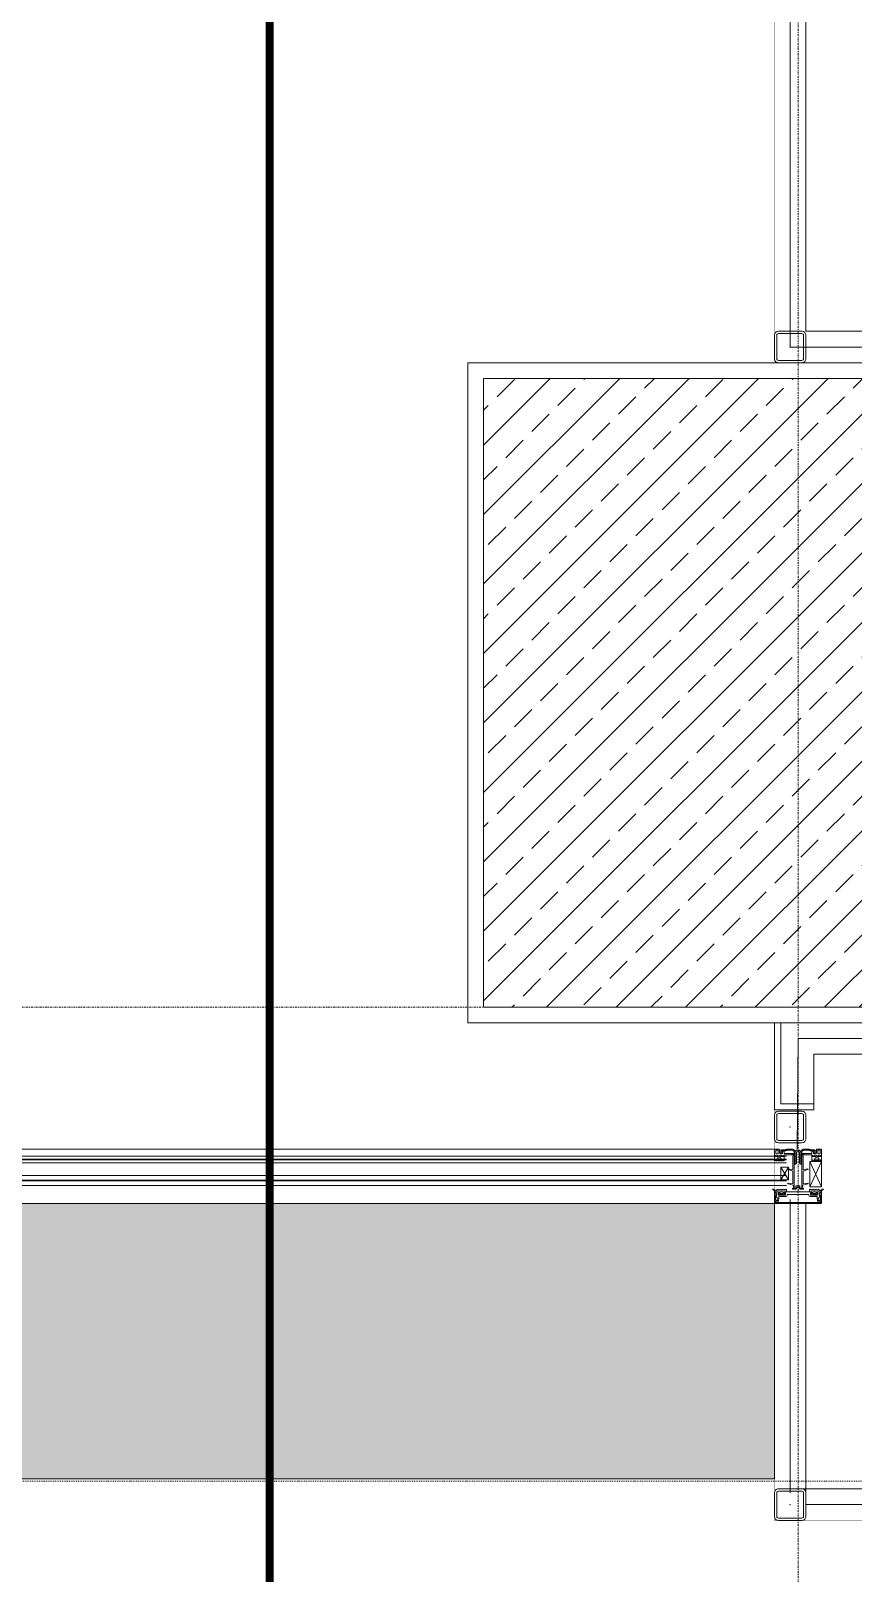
# Model space of a CAD drawing. Extents: x -1439 to 23780, y -1362 to 4476.
# Drawn here: x 3224.9 to 3329.5, y 273 to 469.2 of the extents above; entities that cross this region are included whole.
import ezdxf

# ---------------------------------------------------------------- set-up
doc = ezdxf.new("R2010")
doc.units = 0
doc.header["$MEASUREMENT"] = 0
for name, pattern in [('Audi$0$DASHDOT2', [0.5, 0.25, -0.125, 0, -0.125]), ('Audi$0$DOT2', [0.125, 0, -0.125]), ('Audi$0$HIDDEN2', [4.7625, 3.175, -1.5875])]:
    doc.linetypes.add(name, pattern=pattern)
doc.layers.get('0').update_dxf_attribs({"color": 9, "lineweight": 9})
for name, color, linetype, lineweight in [('Audi$0$01', 8, 'Continuous', 9), ('Audi$0$06D', 8, 'Continuous', 9), ('Audi$0$09', 8, 'Continuous', 9), ('Audi$0$09W', 8, 'Continuous', 9), ('Audi$0$10', 8, 'Continuous', 9), ('Audi$0$14', 8, 'Continuous', 9), ('Audi$0$15', 8, 'Continuous', 9), ('Audi$0$20', 8, 'Audi$0$DOT2', 9), ('Audi$0$21', 8, 'Continuous', 9), ('Audi$0$24', 8, 'Audi$0$DASHDOT2', 9), ('Audi$0$33', 8, 'Audi$0$BATTING', 9)]:
    doc.layers.add(name, color=color, linetype=linetype, lineweight=lineweight)
doc.linetypes.add('Audi$0$BATTING', pattern='A,0.0001,-0.1,[134,ltypeshp.shx,S=0.1,R=0,X=-0.1,Y=0],-0.2,[134,ltypeshp.shx,S=0.1,R=180,X=0.1,Y=0],-0.1', length=0.4001)

# ---------------------------------------------------------------- blocks, each defined once
blk = doc.blocks.new('Audi$0$p-kolon_80x80')
at = {"layer": 'Audi$0$09W'}
h = blk.add_hatch(dxfattribs=at)
h.set_pattern_fill('ANSI33', color=256, scale=25, style=0)
h.set_pattern_definition([(45, (-1222.5, -385), (-4.419417, 4.419417), []), (45, (-1218.0806, -385), (-4.419417, 4.419417), [3.125, -1.5625])])
h.paths.add_polyline_path([(-40, -40), (40, -40), (40, 40), (-40, 40)])
blk.add_lwpolyline([(-40, -40), (40, -40), (40, 40), (-40, 40)], close=True)
blk = doc.blocks.new('Audi$0$Prf-40x40')
for points in [[(1.5, -2), (-1.5, -2, -0.414214), (-2, -1.5), (-2, 1.5, -0.414214), (-1.5, 2), (1.5, 2, -0.414214), (2, 1.5), (2, -1.5, -0.414214)], [(1.5, -1.7), (-1.5, -1.7, -0.414214), (-1.7, -1.5), (-1.7, 1.5, -0.414214), (-1.5, 1.7), (1.5, 1.7, -0.414214), (1.7, 1.5), (1.7, -1.5, -0.414214)]]:
    blk.add_lwpolyline(points, format="xyb", close=True)
at = {"color": 252}
blk.add_point((0, 0), dxfattribs=at)
blk = doc.blocks.new('Audi$0$p-profil_bitis')
for p, q in [((-1.5, 2.16), (-3, 5.37)), ((-3, 2.16), (-1.5, 5.37)), ((1.2, 3.05), (2.2, 4.65)), ((2.2, 3.05), (1.2, 4.65))]:
    blk.add_line(p, q)
for points in [[(-2.9, 6.02), (-2.89, 6.01), (-2.88, 6), (-2.88, 6), (-2.87, 6), (-2.48, 6), (-2.47, 6), (-2.46, 6), (-2.46, 6.01), (-2.45, 6.02), (-2.43, 6.06), (-2.41, 6.08), (-2.4, 6.09), (-2.38, 6.09), (-2.37, 6.1), (-2.35, 6.09), (-2.33, 6.09), (-2.32, 6.08), (-2.3, 6.06), (-2.28, 6.01), (-2.27, 6.01), (-2.27, 6), (-2.26, 6), (-2.25, 6), (-1.76, 6), (-1.76, 5.49), (-1.76, 5.48), (-1.77, 5.47), (-1.77, 5.46), (-1.78, 5.46), (-1.79, 5.45), (-1.8, 5.45), (-1.81, 5.45), (-1.82, 5.46), (-1.83, 5.46), (-1.84, 5.47), (-1.89, 5.55), (-1.89, 5.56), (-1.9, 5.57), (-1.9, 5.57), (-1.91, 5.57), (-1.92, 5.57), (-1.93, 5.57), (-1.93, 5.56), (-1.94, 5.55), (-1.99, 5.46), (-1.99, 5.46), (-2, 5.46), (-2, 5.45), (-2.01, 5.45), (-2.02, 5.45), (-2.1, 5.45), (-2.11, 5.45), (-2.12, 5.45), (-2.12, 5.46), (-2.13, 5.46), (-2.13, 5.47), (-2.13, 5.47), (-2.14, 5.48), (-2.14, 5.5), (-2.23, 5.45), (-2.54, 5.45), (-2.62, 5.5), (-2.62, 5.48), (-2.63, 5.47), (-2.63, 5.46), (-2.63, 5.46), (-2.64, 5.45), (-2.65, 5.45), (-2.65, 5.45), (-2.74, 5.45), (-2.75, 5.45), (-2.76, 5.45), (-2.76, 5.46), (-2.77, 5.46), (-2.77, 5.46), (-2.82, 5.55), (-2.83, 5.56), (-2.83, 5.57), (-2.84, 5.57), (-2.85, 5.57), (-2.86, 5.57), (-2.86, 5.57), (-2.87, 5.56), (-2.87, 5.55), (-2.92, 5.47), (-2.93, 5.46), (-2.94, 5.46), (-2.95, 5.45), (-2.96, 5.45), (-2.97, 5.45), (-2.98, 5.46), (-2.99, 5.46), (-2.99, 5.47), (-3, 5.48), (-3, 5.49), (-3, 6.92), (-3, 6.93), (-3, 6.93), (-2.99, 6.94), (-2.99, 6.95), (-2.98, 6.95), (-2.97, 6.95), (-2.37, 6.95), (-2.36, 6.95), (-2.35, 6.95), (-2.35, 6.94), (-2.34, 6.93), (-2.34, 6.93), (-2.34, 6.92), (-2.34, 6.47), (-2.34, 6.44), (-2.32, 6.41), (-2.3, 6.38), (-2.28, 6.37), (-2.25, 6.35), (-2.22, 6.35), (-2.04, 6.35), (-2.03, 6.35), (-2.02, 6.35), (-2.01, 6.36), (-2, 6.37), (-1.99, 6.38), (-1.99, 6.39), (-1.99, 6.4), (-1.99, 6.54), (-2.05, 6.54), (-2.06, 6.54), (-2.08, 6.55), (-2.09, 6.55), (-2.09, 6.56), (-2.1, 6.58), (-2.1, 6.59), (-2.1, 6.6), (-2.1, 6.62), (-2.09, 6.63), (-2.08, 6.65), (-2.07, 6.66), (-2.05, 6.67), (-2.04, 6.68), (-2.02, 6.68), (-1.79, 6.68), (-1.78, 6.68), (-1.78, 6.68), (-1.77, 6.67), (-1.76, 6.66), (-1.76, 6.66), (-1.76, 6.65), (-1.76, 6.4), (-0.65, 6.4), (-0.62, 6.4), (-0.58, 6.39), (-0.56, 6.37), (-0.53, 6.35), (-0.51, 6.32), (-0.5, 6.28), (-0.5, 6.25), (-0.5, 2.04), (-0.5, 2.01), (-0.49, 1.99), (-0.47, 1.96), (-0.45, 1.94), (-0.42, 1.93), (-0.39, 1.92), (-0.36, 1.92), (-0.33, 1.93), (-0.31, 1.94), (-0.29, 1.96), (-0.27, 1.99), (-0.26, 2.01), (-0.25, 2.04), (-0.25, 2.25), (-0.25, 2.26), (-0.25, 2.26), (-0.25, 2.27), (-0.24, 2.28), (-0.23, 2.28), (-0.23, 2.28), (0.22, 2.28), (0.23, 2.28), (0.24, 2.28), (0.25, 2.27), (0.25, 2.26), (0.25, 2.26), (0.26, 2.25), (0.26, 2.04), (0.26, 2.01), (0.27, 1.99), (0.29, 1.96), (0.31, 1.94), (0.33, 1.93), (0.36, 1.92), (0.39, 1.92), (0.42, 1.93), (0.45, 1.94), (0.47, 1.96), (0.49, 1.99), (0.5, 2.01), (0.5, 2.04), (0.5, 6.25), (0.51, 6.29), (0.52, 6.33), (0.54, 6.36), (0.58, 6.38), (0.61, 6.4), (0.65, 6.4), (1.76, 6.4), (1.76, 6.65), (1.76, 6.66), (1.76, 6.66), (1.77, 6.67), (1.77, 6.67), (1.78, 6.68), (1.78, 6.68), (1.79, 6.68), (2.02, 6.68), (2.04, 6.68), (2.06, 6.67), (2.08, 6.66), (2.09, 6.64), (2.1, 6.62), (2.1, 6.6), (2.1, 6.59), (2.1, 6.58), (2.1, 6.57), (2.09, 6.56), (2.08, 6.55), (2.07, 6.54), (2.06, 6.54), (2.05, 6.54), (1.99, 6.54), (1.99, 6.4), (1.99, 6.39), (1.99, 6.38), (2, 6.37), (2.01, 6.36), (2.02, 6.35), (2.03, 6.35), (2.04, 6.35), (2.22, 6.35), (2.25, 6.35), (2.28, 6.37), (2.3, 6.38), (2.32, 6.41), (2.34, 6.44), (2.34, 6.47), (2.34, 6.92), (2.34, 6.93), (2.34, 6.93), (2.35, 6.94), (2.35, 6.95), (2.36, 6.95), (2.37, 6.95), (2.97, 6.95), (2.98, 6.95), (2.98, 6.95), (2.99, 6.94), (2.99, 6.94), (3, 6.93), (3, 6.93), (3, 6.92), (3, 5.49), (3, 5.48), (3, 5.47), (2.99, 5.46), (2.98, 5.46), (2.97, 5.45), (2.96, 5.45), (2.96, 5.45), (2.95, 5.45), (2.94, 5.46), (2.93, 5.46), (2.92, 5.47), (2.87, 5.55), (2.87, 5.56), (2.86, 5.57), (2.86, 5.57), (2.85, 5.57), (2.84, 5.57), (2.83, 5.57), (2.83, 5.56), (2.82, 5.55), (2.77, 5.46), (2.77, 5.46), (2.76, 5.46), (2.76, 5.45), (2.75, 5.45), (2.74, 5.45), (2.65, 5.45), (2.65, 5.45), (2.64, 5.45), (2.63, 5.46), (2.63, 5.46), (2.63, 5.47), (2.62, 5.48), (2.62, 5.5), (2.53, 5.45), (2.22, 5.45), (2.13, 5.5), (2.13, 5.48), (2.13, 5.47), (2.13, 5.47), (2.13, 5.46), (2.12, 5.46), (2.12, 5.45), (2.11, 5.45), (2.1, 5.45), (2.02, 5.45), (2.01, 5.45), (2, 5.45), (1.99, 5.46), (1.99, 5.46), (1.94, 5.55), (1.93, 5.56), (1.93, 5.57), (1.92, 5.57), (1.91, 5.57), (1.9, 5.57), (1.9, 5.57), (1.89, 5.56), (1.89, 5.55), (1.84, 5.47), (1.83, 5.46), (1.82, 5.46), (1.81, 5.45), (1.8, 5.45), (1.79, 5.45), (1.78, 5.46), (1.77, 5.46), (1.77, 5.47), (1.76, 5.48), (1.76, 5.49), (1.76, 6), (2.25, 6), (2.26, 6), (2.26, 6), (2.27, 6.01), (2.27, 6.01), (2.28, 6.01), (2.3, 6.06), (2.31, 6.07), (2.33, 6.09), (2.34, 6.09), (2.36, 6.1), (2.37, 6.1), (2.39, 6.09), (2.4, 6.09), (2.42, 6.07), (2.43, 6.06), (2.45, 6.02), (2.46, 6.01), (2.46, 6), (2.47, 6), (2.48, 6), (2.87, 6), (2.88, 6), (2.88, 6), (2.89, 6.01), (2.9, 6.02), (2.9, 6.02), (2.9, 6.03), (2.9, 6.04), (2.9, 6.05), (2.87, 6.1), (2.86, 6.11), (2.85, 6.11), (2.84, 6.12), (2.83, 6.12), (2.82, 6.12), (2.81, 6.12), (2.8, 6.11), (2.79, 6.11), (2.78, 6.1), (2.74, 6.02), (2.73, 6.01), (2.72, 6.01), (2.72, 6), (2.71, 6), (2.7, 6), (2.69, 6.01), (2.69, 6.01), (2.68, 6.02), (2.64, 6.1), (2.63, 6.11), (2.62, 6.11), (2.61, 6.12), (2.6, 6.12), (2.59, 6.12), (2.58, 6.12), (2.57, 6.11), (2.56, 6.11), (2.55, 6.1), (2.51, 6.02), (2.5, 6.01), (2.5, 6.01), (2.49, 6), (2.48, 6), (2.48, 6), (2.47, 6), (2.46, 6.01), (2.46, 6.01), (2.45, 6.02), (2.41, 6.1), (2.4, 6.11), (2.39, 6.11), (2.38, 6.12), (2.37, 6.12), (2.36, 6.12), (2.35, 6.12), (2.34, 6.11), (2.33, 6.11), (2.32, 6.1), (2.28, 6.02), (2.27, 6.01), (2.26, 6.01), (2.26, 6), (2.25, 6), (2.24, 6), (2.24, 6.01), (2.23, 6.01), (2.22, 6.02), (2.18, 6.1), (2.17, 6.11), (2.16, 6.11), (2.15, 6.12), (2.14, 6.12), (2.13, 6.12), (2.12, 6.12), (2.11, 6.11), (2.1, 6.11), (2.09, 6.1), (2.05, 6.02), (2.04, 6.01), (2.03, 6.01), (2.03, 6), (2.02, 6), (2.01, 6), (2.01, 6.01), (2, 6.01), (1.99, 6.02), (1.95, 6.1), (1.94, 6.11), (1.93, 6.11), (1.92, 6.12), (1.91, 6.12), (1.9, 6.12), (1.89, 6.12), (1.88, 6.11), (1.87, 6.11), (1.86, 6.1), (1.82, 6.02), (1.81, 6.01), (1.81, 6.01), (1.8, 6), (1.79, 6), (1.78, 6), (1.77, 6.01), (1.77, 6.01), (1.76, 6.02), (1.76, 6.02), (1.76, 6.03), (1.76, 6.17), (1.76, 6.18), (1.76, 6.19), (1.75, 6.19), (1.74, 6.2), (1.74, 6.2), (1.73, 6.2), (0.8, 6.2), (0.8, 6.23), (0.79, 6.25), (0.77, 6.27), (0.76, 6.28), (0.73, 6.3), (0.71, 6.3), (0.68, 6.3), (0.66, 6.29), (0.64, 6.28), (0.62, 6.26), (0.61, 6.24), (0.6, 6.22), (0.6, 6.2), (0.6, 6.17), (0.61, 6.15), (0.63, 6.13), (0.65, 6.12), (0.65, 4.3), (1.25, 4.41), (1.26, 4.41), (1.27, 4.4), (1.28, 4.4), (1.29, 4.39), (1.3, 4.38), (1.3, 4.38), (1.3, 4.37), (1.3, 4.36), (1.29, 4.35), (1.29, 4.34), (1.28, 4.33), (1.27, 4.33), (0.65, 4.15), (0.65, 2.51), (1.25, 2.62), (1.26, 2.62), (1.27, 2.61), (1.28, 2.61), (1.29, 2.6), (1.3, 2.59), (1.3, 2.59), (1.3, 2.58), (1.3, 2.57), (1.29, 2.56), (1.29, 2.55), (1.28, 2.54), (1.27, 2.54), (0.64, 2.36), (0.62, 2.35), (0.6, 2.33), (0.59, 2.32), (0.58, 2.3), (0.58, 2.28), (0.58, 1.97), (0.7, 1.97), (0.7, 1.83), (0.26, 1.83), (0.14, 1.95), (0.14, 2.05), (0.14, 2.06), (0.14, 2.06), (0.13, 2.07), (0.13, 2.07), (0.12, 2.08), (0.12, 2.08), (0.11, 2.08), (-0.11, 2.08), (-0.12, 2.08), (-0.12, 2.08), (-0.13, 2.07), (-0.13, 2.07), (-0.14, 2.06), (-0.14, 2.06), (-0.14, 2.05), (-0.14, 1.95), (-0.26, 1.83), (-0.7, 1.83), (-0.7, 1.97), (-0.58, 1.97), (-0.58, 2.28), (-0.58, 2.3), (-0.59, 2.32), (-0.6, 2.34), (-0.62, 2.35), (-0.64, 2.36), (-1.27, 2.54), (-1.28, 2.54), (-1.29, 2.55), (-1.29, 2.56), (-1.3, 2.57), (-1.3, 2.58), (-1.3, 2.59), (-1.3, 2.59), (-1.29, 2.6), (-1.28, 2.61), (-1.27, 2.61), (-1.26, 2.62), (-1.25, 2.62), (-0.65, 2.51), (-0.65, 4.15), (-1.27, 4.33), (-1.28, 4.33), (-1.29, 4.34), (-1.29, 4.35), (-1.3, 4.36), (-1.3, 4.37), (-1.3, 4.38), (-1.3, 4.38), (-1.29, 4.39), (-1.28, 4.4), (-1.27, 4.4), (-1.26, 4.41), (-1.25, 4.41), (-0.65, 4.3), (-0.65, 6.12), (-0.63, 6.13), (-0.61, 6.15), (-0.6, 6.17), (-0.6, 6.2), (-0.6, 6.22), (-0.61, 6.24), (-0.62, 6.26), (-0.64, 6.28), (-0.66, 6.29), (-0.68, 6.3), (-0.71, 6.3), (-0.73, 6.3), (-0.76, 6.28), (-0.77, 6.27), (-0.79, 6.25), (-0.8, 6.23), (-0.8, 6.2), (-1.73, 6.2), (-1.74, 6.2), (-1.74, 6.2), (-1.75, 6.19), (-1.76, 6.19), (-1.76, 6.18), (-1.76, 6.17), (-1.76, 6.03), (-1.76, 6.02), (-1.76, 6.02), (-1.77, 6.01), (-1.78, 6.01), (-1.78, 6), (-1.79, 6), (-1.8, 6), (-1.81, 6.01), (-1.81, 6.01), (-1.82, 6.02), (-1.86, 6.1), (-1.87, 6.11), (-1.88, 6.11), (-1.89, 6.12), (-1.9, 6.12), (-1.91, 6.12), (-1.92, 6.12), (-1.93, 6.11), (-1.94, 6.11), (-1.95, 6.1), (-1.99, 6.02), (-2, 6.01), (-2.01, 6.01), (-2.01, 6), (-2.02, 6), (-2.03, 6), (-2.03, 6.01), (-2.04, 6.01), (-2.05, 6.02), (-2.09, 6.1), (-2.1, 6.11), (-2.11, 6.11), (-2.12, 6.12), (-2.13, 6.12), (-2.14, 6.12), (-2.15, 6.12), (-2.16, 6.11), (-2.17, 6.11), (-2.18, 6.1), (-2.22, 6.02), (-2.23, 6.01), (-2.24, 6.01), (-2.24, 6), (-2.25, 6), (-2.26, 6), (-2.26, 6.01), (-2.27, 6.01), (-2.28, 6.02), (-2.32, 6.1), (-2.33, 6.11), (-2.34, 6.11), (-2.35, 6.12), (-2.36, 6.12), (-2.37, 6.12), (-2.38, 6.12), (-2.39, 6.11), (-2.4, 6.11), (-2.41, 6.1), (-2.45, 6.02), (-2.46, 6.01), (-2.46, 6.01), (-2.47, 6), (-2.48, 6), (-2.48, 6), (-2.49, 6), (-2.5, 6.01), (-2.5, 6.01), (-2.51, 6.02), (-2.55, 6.1), (-2.56, 6.11), (-2.57, 6.11), (-2.58, 6.12), (-2.59, 6.12), (-2.6, 6.12), (-2.61, 6.12), (-2.62, 6.11), (-2.63, 6.11), (-2.64, 6.1), (-2.68, 6.02), (-2.69, 6.01), (-2.69, 6.01), (-2.7, 6), (-2.71, 6), (-2.72, 6), (-2.73, 6.01), (-2.73, 6.01), (-2.74, 6.02), (-2.78, 6.1), (-2.79, 6.11), (-2.8, 6.11), (-2.81, 6.12), (-2.82, 6.12), (-2.83, 6.12), (-2.84, 6.12), (-2.85, 6.11), (-2.86, 6.11), (-2.87, 6.1), (-2.9, 6.05), (-2.9, 6.04), (-2.9, 6.03)], [(-2.81, 6.34), (-2.81, 6.33), (-2.8, 6.33), (-2.8, 6.32), (-2.79, 6.32), (-2.78, 6.32), (-2.56, 6.32), (-2.55, 6.32), (-2.55, 6.32), (-2.54, 6.33), (-2.54, 6.33), (-2.53, 6.34), (-2.53, 6.34), (-2.53, 6.35), (-2.53, 6.77), (-2.53, 6.78), (-2.53, 6.78), (-2.54, 6.79), (-2.54, 6.79), (-2.55, 6.8), (-2.55, 6.8), (-2.56, 6.8), (-2.78, 6.8), (-2.79, 6.8), (-2.79, 6.8), (-2.8, 6.79), (-2.8, 6.79), (-2.81, 6.78), (-2.81, 6.77)], [(2.53, 6.35), (2.53, 6.34), (2.54, 6.33), (2.54, 6.33), (2.55, 6.32), (2.55, 6.32), (2.56, 6.32), (2.78, 6.32), (2.79, 6.32), (2.79, 6.32), (2.8, 6.33), (2.81, 6.33), (2.81, 6.34), (2.81, 6.35), (2.81, 6.77), (2.81, 6.78), (2.81, 6.78), (2.8, 6.79), (2.8, 6.79), (2.79, 6.8), (2.79, 6.8), (2.78, 6.8), (2.56, 6.8), (2.55, 6.8), (2.55, 6.8), (2.54, 6.79), (2.54, 6.79), (2.53, 6.78), (2.53, 6.77)], [(-3, 5.37), (-1.5, 5.37), (-1.5, 2.16), (-3, 2.16)], [(-2.68, 5.61), (-2.67, 5.59), (-2.67, 5.58), (-2.65, 5.58), (-2.64, 5.57), (-2.63, 5.57), (-2.62, 5.57), (-2.62, 5.53), (-2.58, 5.57), (-2.17, 5.57), (-2.14, 5.53), (-2.14, 5.57), (-2.13, 5.57), (-2.12, 5.57), (-2.11, 5.57), (-2.1, 5.58), (-2.09, 5.59), (-2.08, 5.6), (-2.08, 5.61), (-2.08, 5.62), (-2.08, 5.68), (-2.21, 5.81), (-2.55, 5.81), (-2.68, 5.68), (-2.68, 5.62)], [(1.2, 3.05), (1.2, 4.65), (2.2, 4.65), (2.2, 3.05)], [(2.13, 5.57), (2.13, 5.53), (2.17, 5.57), (2.58, 5.57), (2.62, 5.53), (2.62, 5.57), (2.63, 5.57), (2.64, 5.57), (2.65, 5.57), (2.66, 5.58), (2.67, 5.59), (2.68, 5.6), (2.68, 5.61), (2.68, 5.62), (2.68, 5.68), (2.55, 5.81), (2.21, 5.81), (2.08, 5.68), (2.08, 5.62), (2.08, 5.61), (2.08, 5.6), (2.09, 5.59), (2.1, 5.58), (2.11, 5.57), (2.12, 5.57)], [(2.85, 0.85), (2.85, 1), (2.77, 1.14), (2.89, 1.5), (3, 1.5), (3, 0.1), (2.9, 0), (-2.9, 0), (-3, 0.1), (-3, 1.5), (-2.89, 1.5), (-2.77, 1.14), (-2.85, 0.99), (-2.85, 0.85), (-2.87, 0.85), (-2.87, 0.5), (-2.82, 0.45), (-2.47, 0.45), (-2.47, 0.37), (-2.52, 0.32), (-2.82, 0.32), (-2.87, 0.27), (-2.87, 0.18), (-2.82, 0.13), (2.82, 0.13), (2.87, 0.18), (2.87, 0.27), (2.82, 0.32), (2.52, 0.32), (2.47, 0.37), (2.47, 0.45), (2.82, 0.45), (2.87, 0.5), (2.87, 0.85)], [(-2.8, 0.99), (-2.69, 0.82), (-2.63, 0.73), (-2.54, 0.57), (-2.5, 0.55), (-2.47, 0.56), (-2.45, 0.6), (-2.45, 0.85), (-2.4, 0.9), (-1.53, 0.9), (-1.42, 0.94), (-1.38, 1.05), (-1.38, 1.13), (-1.33, 1.18), (-0.02, 1.18), (-0.01, 1.2), (0.01, 1.2), (0.03, 1.18), (1.33, 1.18), (1.38, 1.13), (1.38, 1.05), (1.42, 0.94), (1.53, 0.9), (2.4, 0.9), (2.45, 0.85), (2.45, 0.6), (2.47, 0.56), (2.5, 0.55), (2.54, 0.57), (2.63, 0.73), (2.8, 0.99), (2.78, 1.04), (2.71, 1.07), (2.7, 1.11), (2.7, 1.13), (2.8, 1.5), (2.48, 1.5), (2.4, 1.42), (2.4, 1.36), (2.52, 1.36), (2.52, 1.2), (2.42, 1.1), (1.58, 1.1), (1.58, 1.36), (1.7, 1.36), (1.7, 1.42), (1.62, 1.5), (-1.62, 1.5), (-1.7, 1.42), (-1.7, 1.36), (-1.58, 1.36), (-1.58, 1.1), (-2.42, 1.1), (-2.52, 1.2), (-2.52, 1.36), (-2.4, 1.36), (-2.4, 1.42), (-2.48, 1.5), (-2.8, 1.5), (-2.7, 1.13), (-2.7, 1.11), (-2.71, 1.07), (-2.78, 1.03)]]:
    blk.add_lwpolyline(points, close=True)
for points in [[(0.35, 6.5), (0.3, 6.68), (0.2, 6.79), (0.02, 6.85), (-0.16, 6.81), (-0.3, 6.68), (-0.35, 6.5), (-0.35, 6.55), (-0.36, 6.6), (-0.37, 6.65), (-0.39, 6.69), (-0.42, 6.74), (-0.45, 6.78), (-0.48, 6.82), (-0.52, 6.85), (-0.56, 6.88), (-0.6, 6.9), (-0.65, 6.92), (-0.7, 6.94), (-0.75, 6.95), (-0.8, 6.95), (-1.4, 6.95), (-1.54, 6.89), (-1.6, 6.85), (-2.1, 6.85), (-2.25, 6.78), (-2.3, 6.65), (-2.3, 6.6), (-2.25, 6.47), (-2.14, 6.4), (-2.04, 6.39), (-2.01, 6.53), (-2.11, 6.55), (-2.15, 6.6), (-2.15, 6.65), (-2.1, 6.7), (-1.6, 6.7), (-1.46, 6.76), (-1.4, 6.8), (-0.8, 6.8), (-0.64, 6.75), (-0.55, 6.66), (-0.5, 6.5), (-0.5, 5.15), (-0.4, 5.01), (-0.27, 5.02), (-0.2, 5.17), (-0.25, 5.2), (-0.2, 5.23), (-0.2, 5.35), (-0.25, 5.38), (-0.2, 5.41), (-0.2, 5.53), (-0.25, 5.56), (-0.2, 5.59), (-0.2, 5.71), (-0.25, 5.74), (-0.2, 5.77), (-0.2, 5.89), (-0.25, 5.92), (-0.2, 5.95), (-0.2, 6.07), (-0.25, 6.1), (-0.2, 6.13), (-0.2, 6.25), (-0.25, 6.28), (-0.2, 6.31), (-0.2, 6.5), (-0.12, 6.66), (0.02, 6.7), (0.12, 6.66), (0.2, 6.5), (0.2, 6.4), (0.25, 6.37), (0.2, 6.34), (0.2, 6.22), (0.25, 6.19), (0.2, 6.16), (0.2, 6.04), (0.25, 6.01), (0.2, 5.98), (0.2, 5.86), (0.25, 5.83), (0.2, 5.8), (0.2, 5.68), (0.25, 5.65), (0.2, 5.62), (0.2, 5.5), (0.25, 5.47), (0.2, 5.44), (0.2, 5.32), (0.25, 5.29), (0.2, 5.26), (0.2, 5.15), (0.3, 5.01), (0.4, 5.01), (0.5, 5.15), (0.5, 6.5), (0.55, 6.66), (0.64, 6.75), (0.8, 6.8), (1.4, 6.8), (1.46, 6.76), (1.6, 6.7), (2.1, 6.7), (2.15, 6.65), (2.15, 6.6), (2.11, 6.55), (2.01, 6.53), (2.04, 6.39), (2.13, 6.4), (2.25, 6.47), (2.3, 6.6), (2.3, 6.65), (2.23, 6.8), (2.1, 6.85), (1.6, 6.85), (1.54, 6.89), (1.4, 6.95), (0.8, 6.95), (0.75, 6.95), (0.7, 6.94), (0.65, 6.92), (0.61, 6.9), (0.56, 6.88), (0.52, 6.85), (0.48, 6.82), (0.45, 6.78), (0.42, 6.74), (0.4, 6.69), (0.38, 6.65), (0.36, 6.6), (0.35, 6.55), (0.35, 6.5), (0.35, 5.15)], [(-0.35, 6.5), (-0.35, 5.15)]]:
    blk.add_lwpolyline(points)
for points in [[(-1.77, 1.34, -10), (-1.77, 1.49, -10), (-1.76, 1.51, -10), (-1.73, 1.52, -10), (-1.64, 1.5, -10), (-1.48, 1.5, -10), (-1.48, 1.74, -10), (-1.52, 1.81, -10), (-1.54, 1.83, -10), (-1.57, 1.81, -10), (-1.62, 1.73, -10), (-1.65, 1.71, -10), (-1.69, 1.73, -10), (-1.74, 1.81, -10), (-1.77, 1.83, -10), (-1.79, 1.81, -10), (-1.84, 1.73, -10), (-1.88, 1.71, -10), (-1.91, 1.73, -10), (-1.96, 1.81, -10), (-1.99, 1.83, -10), (-2.01, 1.81, -10), (-2.06, 1.73, -10), (-2.09, 1.71, -10), (-2.13, 1.73, -10), (-2.18, 1.81, -10), (-2.2, 1.83, -10), (-2.23, 1.81, -10), (-2.28, 1.73, -10), (-2.31, 1.71, -10), (-2.35, 1.73, -10), (-2.4, 1.81, -10), (-2.42, 1.83, -10), (-2.45, 1.81, -10), (-2.5, 1.73, -10), (-2.53, 1.71, -10), (-2.57, 1.73, -10), (-2.62, 1.81, -10), (-2.64, 1.83, -10), (-2.67, 1.81, -10), (-2.74, 1.69, -10), (-2.86, 1.65, -10), (-2.95, 1.78, -10), (-3.09, 1.83, -10), (-3.21, 1.83, -10), (-3.23, 1.82, -10), (-3.24, 1.79, -10), (-3.23, 1.78, -10), (-3.14, 1.76, -10), (-3.02, 1.69, -10), (-2.98, 1.62, -10), (-2.98, 1.5, -10), (-2.55, 1.5, -10), (-2.46, 1.52, -10), (-2.45, 1.52, -10), (-2.44, 1.52, -10), (-2.43, 1.49, -10), (-2.43, 1.34, -10), (-2.54, 1.34, -10), (-2.54, 1.31, -10), (-2.38, 1.16, -10), (-2.34, 1.14, -10), (-2.22, 1.2, -10), (-1.97, 1.2, -10), (-1.86, 1.14, -10), (-1.8, 1.16, -10), (-1.66, 1.31, -10), (-1.66, 1.34, -10), (-1.77, 1.34, -10)], [(-1.89, 1.35, -10), (-1.93, 1.31, -10), (-2.26, 1.31, -10), (-2.31, 1.35, -10), (-2.31, 1.47, -10), (-2.26, 1.51, -10), (-1.93, 1.51, -10), (-1.89, 1.47, -10), (-1.89, 1.46, -10), (-1.89, 1.35, -10)], [(1.76, 1.34, -10), (1.76, 1.49, -10), (1.76, 1.51, -10), (1.73, 1.52, -10), (1.64, 1.5, -10), (1.48, 1.5, -10), (1.48, 1.74, -10), (1.52, 1.81, -10), (1.54, 1.83, -10), (1.57, 1.81, -10), (1.62, 1.73, -10), (1.65, 1.71, -10), (1.69, 1.73, -10), (1.74, 1.81, -10), (1.76, 1.83, -10), (1.79, 1.81, -10), (1.84, 1.73, -10), (1.88, 1.71, -10), (1.91, 1.73, -10), (1.96, 1.81, -10), (1.99, 1.83, -10), (2.01, 1.81, -10), (2.06, 1.73, -10), (2.09, 1.71, -10), (2.13, 1.73, -10), (2.18, 1.81, -10), (2.2, 1.83, -10), (2.23, 1.81, -10), (2.28, 1.73, -10), (2.31, 1.71, -10), (2.35, 1.73, -10), (2.4, 1.81, -10), (2.42, 1.83, -10), (2.45, 1.81, -10), (2.5, 1.73, -10), (2.53, 1.71, -10), (2.57, 1.73, -10), (2.62, 1.81, -10), (2.64, 1.83, -10), (2.67, 1.81, -10), (2.74, 1.69, -10), (2.86, 1.65, -10), (2.95, 1.78, -10), (3.09, 1.83, -10), (3.21, 1.83, -10), (3.23, 1.82, -10), (3.24, 1.79, -10), (3.23, 1.78, -10), (3.14, 1.76, -10), (3.02, 1.69, -10), (2.98, 1.62, -10), (2.98, 1.5, -10), (2.55, 1.5, -10), (2.46, 1.52, -10), (2.45, 1.52, -10), (2.44, 1.52, -10), (2.42, 1.49, -10), (2.42, 1.34, -10), (2.53, 1.34, -10), (2.53, 1.31, -10), (2.38, 1.16, -10), (2.34, 1.14, -10), (2.22, 1.2, -10), (1.97, 1.2, -10), (1.86, 1.14, -10), (1.8, 1.16, -10), (1.65, 1.31, -10), (1.65, 1.34, -10), (1.76, 1.34, -10)], [(1.88, 1.35, -10), (1.93, 1.31, -10), (2.26, 1.31, -10), (2.3, 1.35, -10), (2.3, 1.47, -10), (2.26, 1.51, -10), (1.93, 1.51, -10), (1.89, 1.47, -10), (1.88, 1.46, -10), (1.88, 1.35, -10)]]:
    blk.add_polyline3d(points)
blk = doc.blocks.new('Audi$0$P-AKS_AUDI')
at = {"layer": 'Audi$0$24'}
for points in [[(-1400, -2590), (-1400, 1250)], [(-3840, -2440), (360, -2440)]]:
    blk.add_lwpolyline(points, dxfattribs=at)
blk = doc.blocks.new('Audi$0$p-zemin kat')
at = {"layer": 'Audi$0$09'}
h = blk.add_hatch(dxfattribs=at)
h.set_pattern_fill('SQUARE', color=252, scale=20, style=0)
h.paths.add_polyline_path([(1719.56, 285), (3319.5, 285), (3319.5, 320), (1719.67, 320)])
at = {"layer": 'Audi$0$06D'}
for points in [[(3323.5, 431), (3323.5, 431), (3323.5, 566)], [(3323.5, 431), (3368.5, 431), (3368.5, 339)], [(3324.5, 332.72), (3324.5, 339), (3368.5, 339)], [(3319.5, 326.92), (1724.23, 326.92)], [(1719.67, 320), (3319.5, 320)], [(3323.5, 283.2), (3323.5, 320)], [(3323, 283.7), (3451, 283.7)]]:
    blk.add_lwpolyline(points, dxfattribs=at)
blk.add_lwpolyline([(1719.56, 285), (3319.5, 285), (3319.5, 320), (1719.67, 320)], close=True, dxfattribs=at)
at = {"layer": 'Audi$0$10', "const_width": 0.04}
blk.add_lwpolyline([(3364.5, 343), (3319.5, 343), (3319.5, 279.7), (3454.5, 279.7), (3454.5, 570), (3319.5, 570), (3319.5, 570), (3319.5, 427), (3319.5, 427), (3364.5, 427)], close=True, dxfattribs=at)
at = {"layer": 'Audi$0$10'}
blk.add_lwpolyline([(3319.5, 343), (3319.5, 331.92), (3324.5, 331.92), (3324.5, 332.72), (3320.3, 332.72), (3320.3, 332.72), (3320.3, 343)], close=True, dxfattribs=at)
at = {"layer": 'Audi$0$14'}
blk.add_lwpolyline([(3280.5, 343), (3364.5, 343), (3364.5, 427), (3280.5, 427)], close=True, dxfattribs=at)
at = {"layer": 'Audi$0$15'}
for p, q in [((3321.03, 326.05), (3117.76, 326.05)), ((3321.03, 325.65), (3117.76, 325.65)), ((3321.03, 325.58), (3117.76, 325.58)), ((3321.03, 325.18), (3117.76, 325.18)), ((3321.03, 323.58), (3117.76, 323.58)), ((3321.03, 322.98), (3117.76, 322.98)), ((3321.03, 322.9), (3117.76, 322.9)), ((3321.03, 322.3), (3117.76, 322.3))]:
    blk.add_line(p, q, dxfattribs=at)
at = {"layer": 'Audi$0$20'}
blk.add_lwpolyline([(1719.56, 284.7), (4822.79, 284.7), (4822.79, 2034.32)], dxfattribs=at)
at = {"layer": 'Audi$0$33', "ltscale": 0.2}
for points in [[(3319.8, 568), (3321.5, 568), (3321.5, 429), (3321.5, 429), (3366.5, 429), (3366.5, 341), (3322.5, 341), (3322.4, 326.99)], [(3321.5, 283.2), (3321.5, 320.53)], [(3323.5, 281.7), (3451, 281.7)]]:
    blk.add_lwpolyline(points, dxfattribs=at)
at = {"layer": 'Audi$0$01'}
blk.add_blockref('Audi$0$p-kolon_80x80', (3322.5, 385), dxfattribs=at)
at = {"layer": 'Audi$0$10', "xscale": -1}
for name, p in [('Audi$0$Prf-40x40', (3321.5, 429)), ('Audi$0$Prf-40x40', (3321.5, 329.75)), ('Audi$0$p-profil_bitis', (3322.5, 320)), ('Audi$0$Prf-40x40', (3321.5, 281.7))]:
    blk.add_blockref(name, p, dxfattribs=at)
at = {"layer": 'Audi$0$24'}
blk.add_blockref('Audi$0$P-AKS_AUDI', (4722.5, 2785), dxfattribs=at)

msp = doc.modelspace()

# ---------------------------------------------------------------- linework, layer by layer
at = {"layer": 'Audi$0$21', "linetype": 'Audi$0$HIDDEN2', "ltscale": 0.1, "const_width": 1}
msp.add_lwpolyline([(3255.27, 599.68), (4085.88, 599.68), (4085.88, 192.44), (3255.27, 192.44)], close=True, dxfattribs=at)

# ---------------------------------------------------------------- block references
at = {"layer": 'Audi$0$10'}
msp.add_blockref('Audi$0$p-zemin kat', (0, 0), dxfattribs=at)

doc.saveas('drawing.dxf')
